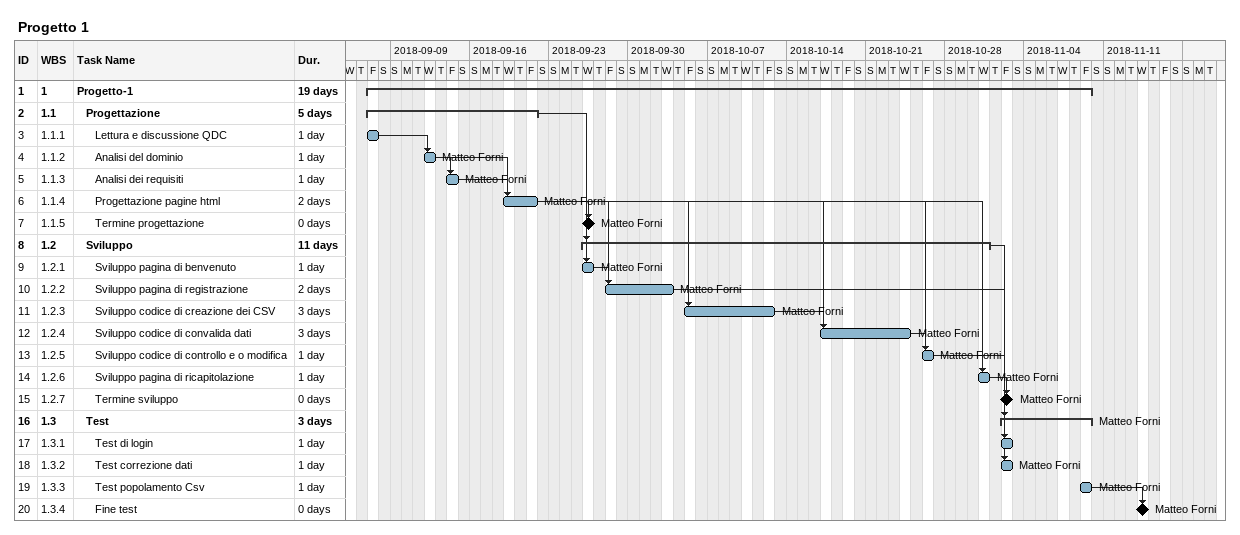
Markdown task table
Progetto 1

| ID | WBS | Task | Duration | Start | Finish | Predecessors | Resources |
|---|---|---|---|---|---|---|---|
| 1 | 1 | **Progetto-1** | 19d | 2018-09-07 | 2018-11-09 |  |  |
| 2 | 1.1 | **Progettazione** | 5d | 2018-09-07 | 2018-09-21 |  |  |
| 3 | 1.1.1 | Lettura e discussione QDC | 1d | 2018-09-07 | 2018-09-07 |  |  |
| 4 | 1.1.2 | Analisi del dominio | 1d | 2018-09-12 | 2018-09-12 | 3 | Matteo Forni |
| 5 | 1.1.3 | Analisi dei requisiti | 1d | 2018-09-14 | 2018-09-14 | 4 | Matteo Forni |
| 6 | 1.1.4 | Progettazione pagine html | 2d | 2018-09-19 | 2018-09-21 | 4, 5 | Matteo Forni |
| 7 | 1.1.5 | Termine progettazione | 0d | 2018-09-26 | 2018-09-26 | 6 | Matteo Forni |
| 8 | 1.2 | **Sviluppo** | 11d | 2018-09-26 | 2018-10-31 | 2 |  |
| 9 | 1.2.1 | Sviluppo pagina di benvenuto | 1d | 2018-09-26 | 2018-09-26 | 6 | Matteo Forni |
| 10 | 1.2.2 | Sviluppo pagina di registrazione | 2d | 2018-09-28 | 2018-10-03 | 6, 9 | Matteo Forni |
| 11 | 1.2.3 | Sviluppo codice di creazione dei CSV | 3d | 2018-10-05 | 2018-10-12 | 6, 10 | Matteo Forni |
| 12 | 1.2.4 | Sviluppo codice di convalida dati | 3d | 2018-10-17 | 2018-10-24 | 6, 11 | Matteo Forni |
| 13 | 1.2.5 | Sviluppo codice di controllo e o modifica | 1d | 2018-10-26 | 2018-10-26 | 6, 12 | Matteo Forni |
| 14 | 1.2.6 | Sviluppo pagina di ricapitolazione | 1d | 2018-10-31 | 2018-10-31 | 6, 13 | Matteo Forni |
| 15 | 1.2.7 | Termine sviluppo | 0d | 2018-11-02 | 2018-11-02 | 14 | Matteo Forni |
| 16 | 1.3 | **Test** | 3d | 2018-11-02 | 2018-11-09 | 8 | Matteo Forni |
| 17 | 1.3.1 | Test di login | 1d | 2018-11-02 | 2018-11-02 | 10 |  |
| 18 | 1.3.2 | Test correzione dati | 1d | 2018-11-02 | 2018-11-02 | 13 | Matteo Forni |
| 19 | 1.3.3 | Test popolamento Csv | 1d | 2018-11-09 | 2018-11-09 |  | Matteo Forni |
| 20 | 1.3.4 | Fine test | 0d | 2018-11-14 | 2018-11-14 | 19 | Matteo Forni |
